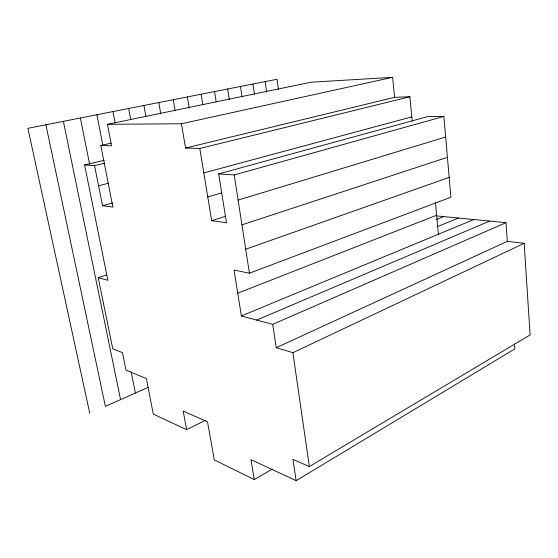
<?xml version="1.0" encoding="UTF-8"?>
<svg xmlns="http://www.w3.org/2000/svg" width="558" height="558" viewBox="0 0 558 558"><rect width="100%" height="100%" fill="white"/><g stroke="black" fill="none" stroke-linecap="round" stroke-linejoin="round"><path stroke-width="0.84" d="M272.374 469.097L254.253 479.552L250.981 459.639L296.138 480.675L514.846 348.889L514.497 343.916M296.138 480.675L292.943 459.346L309.355 466.558L530.1 334.919L524.178 243.316L507.32 241.349L276.21 347.718L272.702 324.344L241.377 315.968L234.039 270.058L249.433 273.197L450.892 197.211L443.861 116.427L427.554 116.65L218.666 173.915L226.471 222.726L211.67 220.696L199.792 148.477L185.549 148.044L181.448 123.764L107.408 124.322L111.537 145.812L100.824 145.492L112.862 207.137L102.526 205.721L94.56 165.621L84.6 164.952L107.861 280.276L98.208 277.696L112.779 348.883L122.453 352.607L125.996 370.163L146.363 378.561L153.311 414.134L186.616 429.653L205.323 420.355M276.21 347.718L292.894 352.684L524.178 243.316M148.33 387.301L105.364 406.35L45.889 124.783M272.702 324.344L506.008 222.663L507.32 241.349M256.701 320.062L489.638 221.073M241.377 315.968L473.812 219.531M437.549 226.541L458.509 218.039M436.44 219.475L443.701 216.595M237.736 293.187L436.635 215.235M245.715 249.21L449.169 177.395M98.208 277.696L106.473 274.941M241.942 224.846L447.418 157.335M211.67 220.696L225.767 216.246M238.106 200.099L445.654 137.01M207.771 196.988L221.945 192.838M218.666 173.915L234.207 174.947L443.861 116.427M102.526 205.721L112.597 202.959M203.809 172.917L411.825 116.859M98.564 185.8L108.684 183.198M199.792 148.477L409.872 96.757L412.243 121.177M185.549 148.044L394.639 97.315L409.872 96.757M94.56 165.621L104.723 163.194M84.6 164.952L104.116 160.341M100.824 145.492L111.014 143.218M181.448 123.764L392.602 77.325L394.639 97.315M107.408 124.322L311.057 82.228L392.602 77.325M436.949 215.939L506.008 222.663M254.253 479.552L214.265 459.89L207.513 421.799L183.191 411.106L186.616 429.653M89.761 413.269L27.9 128.326L277.061 79.271L278.484 89.629M63.368 121.344L120.57 399.605M80.366 117.996L89.594 164.122M131.123 371.677L135.399 393.034M96.904 114.739L102.895 145.519M112.995 111.572L115.101 122.697M128.661 108.489L130.718 119.635M143.915 105.483L145.917 116.615M158.779 102.56L160.725 113.713M173.259 99.708L175.156 110.847M187.376 96.925L189.232 108.099M201.145 94.218L202.805 104.527M214.572 91.575L216.19 101.877M234.207 174.947L249.433 273.197M227.678 88.994L229.261 99.331M240.463 86.476L242.005 96.82M292.894 352.684L309.355 466.558M252.955 84.021L254.455 94.365M265.148 81.614L266.605 91.965M435.477 202.694L438.386 234.227"/></g></svg>
